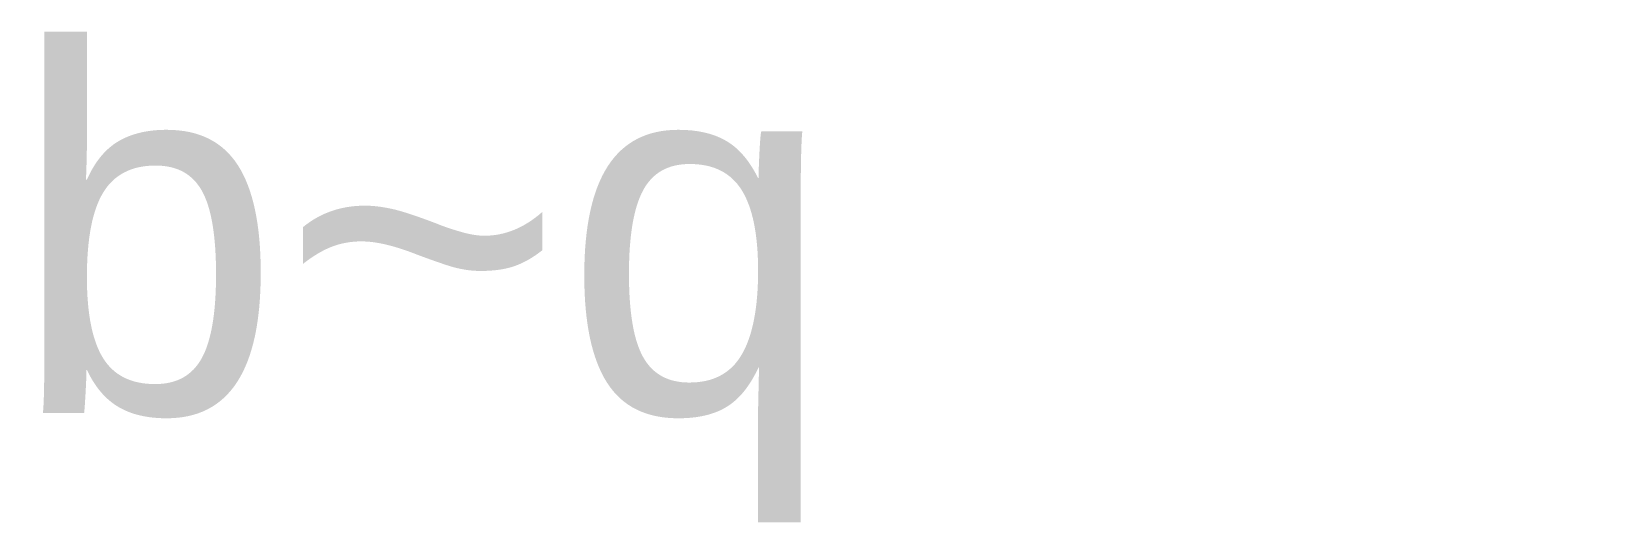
# Model space of a CAD drawing. Extents: x 0.1 to 11, y -0.8 to 2.6.
import ezdxf

# ---------------------------------------------------------------- set-up
doc = ezdxf.new("R2010")
doc.units = 0
doc.layers.add('龘~', color=7, linetype='CONTINUOUS')

msp = doc.modelspace()

# ---------------------------------------------------------------- texts
at = {"layer": '龘~'}
msp.add_text('b~q', height=2.5, dxfattribs=at).set_placement((0, 0))

doc.saveas('drawing.dxf')
